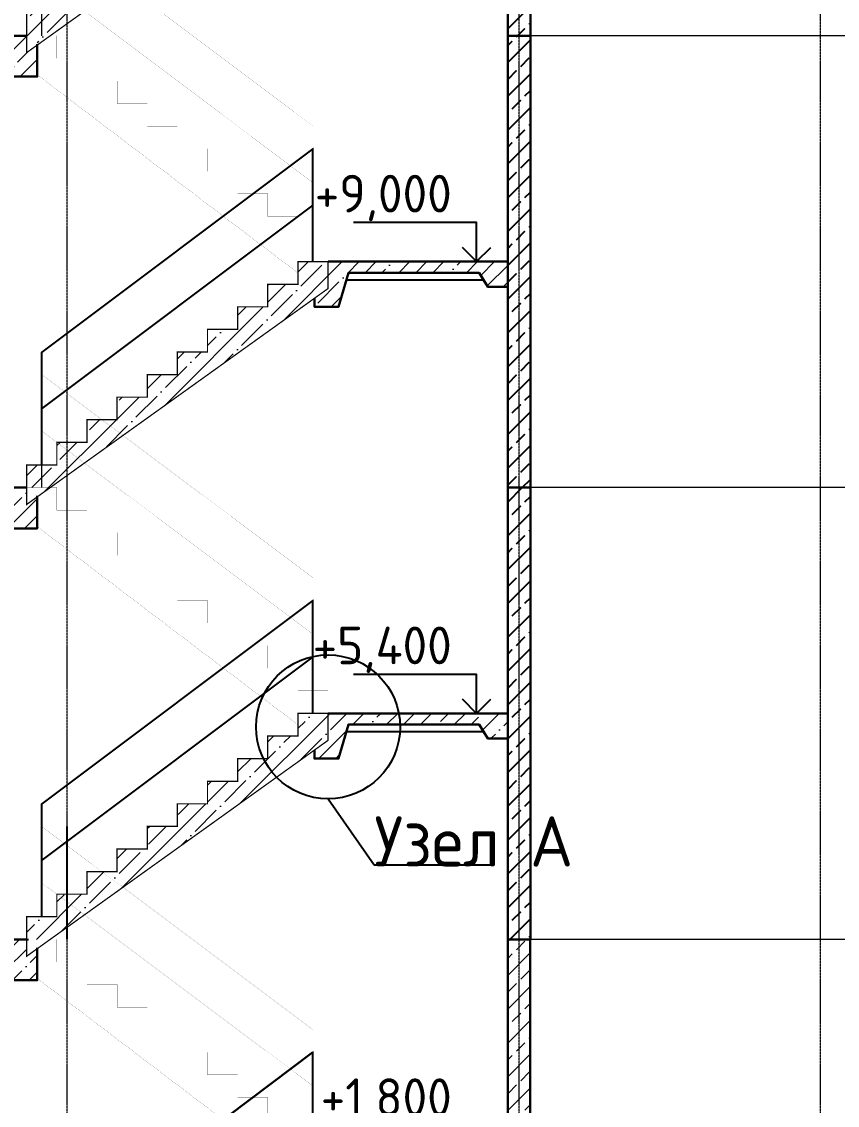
# Model space of a CAD drawing. Header units: millimetres. Extents: x -10163 to 1081624, y -5450 to 230390.
# Drawn here: x 369492 to 375988, y 58468 to 67102 of the extents above; entities that cross this region are included whole.
import ezdxf

# ---------------------------------------------------------------- set-up
doc = ezdxf.new("R2010")
doc.units = ezdxf.units.MM
doc.linetypes.add('Штрих-пунктир', pattern=[24, 20, -1.5, 1, -1.5])
doc.layers.add('0.09', color=40, linetype='Continuous', lineweight=9)
doc.layers.add('0.3', color=40, linetype='Continuous', lineweight=30)
doc.layers.add('0л_штриховка', color=7, linetype='Continuous', lineweight=9, transparency=0.2)
for name, color, linetype in [('Выноски', 130, 'Continuous'), ('Лестница', 7, 'Continuous'), ('Оси 2', 253, 'Continuous'), ('Перекрытия', 100, 'Continuous'), ('ПРОЁМЫ', 134, 'Continuous'), ('Стены1', 120, 'Continuous')]:
    doc.layers.add(name, color=color, linetype=linetype)
doc.styles.add('ГОСТ', font='GOST Common.ttf', dxfattribs={"height": 400})

# ---------------------------------------------------------------- blocks, each defined once
blk = doc.blocks.new('типовой')
h = blk.add_hatch()
h.set_pattern_fill('ANSI33', color=256, scale=30)
h.paths.add_polyline_path([(377484.6, 63633.1), (377304.6, 63633.1), (377304.6, 60033.1), (377484.6, 60033.1)])
h = blk.add_hatch()
h.set_pattern_fill('ANSI33', color=256, scale=30)
h.paths.add_polyline_path([(377484.6, 63633.1), (377304.6, 63633.1), (377304.6, 60033.1), (377484.6, 60033.1)])
h = blk.add_hatch()
h.set_pattern_fill('ANSI33', color=256, scale=30)
h.paths.add_polyline_path([(377484.6, 63633.1), (377304.6, 63633.1), (377304.6, 60033.1), (377484.6, 60033.1)])
h = blk.add_hatch()
h.set_pattern_fill('ANSI33', color=256, scale=30)
h.paths.add_polyline_path([(377484.6, 63633.1), (377304.6, 63633.1), (377304.6, 60033.1), (377484.6, 60033.1)])
h = blk.add_hatch()
h.set_pattern_fill('ANSI33', color=256, scale=30)
h.paths.add_polyline_path([(377484.6, 63633.1), (377304.6, 63633.1), (377304.6, 60033.1), (377484.6, 60033.1)])
h = blk.add_hatch()
h.set_pattern_fill('ANSI33', color=256, scale=30)
h.paths.add_polyline_path([(377484.6, 63633.1), (377304.6, 63633.1), (377304.6, 60033.1), (377484.6, 60033.1)])
at = {"lineweight": 9}
h = blk.add_hatch(dxfattribs=at)
h.set_pattern_fill('ANSI35', color=256, scale=30)
h.paths.add_polyline_path([(375873.5, 61618.9), (375873.5, 61833.1), (375633.5, 61833.1), (375633.5, 61653.1), (375393.5, 61653.1), (375393.5, 61473.1), (375153.5, 61473.1), (375153.5, 61293.1), (374913.5, 61293.1), (374913.5, 61113.1), (374673.5, 61113.1), (374673.5, 60933.1), (374433.5, 60933.1), (374433.5, 60753.1), (374193.5, 60753.1), (374193.5, 60573.1), (373953.5, 60573.1), (373953.5, 60393.1), (373713.5, 60393.1), (373713.5, 60213.1), (373473.5, 60213.1), (373473.5, 60033.1), (373557.2, 60033.1), (373557.2, 59958.8)])
h.paths.add_polyline_path([(377304.6, 61833.1), (375873.5, 61833.1), (375873.5, 61618.9), (375765.1, 61541.2), (375765.1, 61474.1), (375957.5, 61474.1), (376036.7, 61744.9), (377076.5, 61744.9), (377146.1, 61633.1), (377304.6, 61633.1)])
h.paths.add_polyline_path([(373473.5, 60033.1), (372083.5, 60033.1), (372083.5, 59833.1), (372153.1, 59833.1), (372222.6, 59944.9), (373262.4, 59944.9), (373331.9, 59707.3), (373557.2, 59707.3), (373557.2, 59958.8), (373473.5, 59898.8)])
h = blk.add_hatch(dxfattribs=at)
h.set_pattern_fill('ANSI35', color=256, scale=30)
h.paths.add_polyline_path([(375873.5, 61618.9), (375873.5, 61833.1), (375633.5, 61833.1), (375633.5, 61653.1), (375393.5, 61653.1), (375393.5, 61473.1), (375153.5, 61473.1), (375153.5, 61293.1), (374913.5, 61293.1), (374913.5, 61113.1), (374673.5, 61113.1), (374673.5, 60933.1), (374433.5, 60933.1), (374433.5, 60753.1), (374193.5, 60753.1), (374193.5, 60573.1), (373953.5, 60573.1), (373953.5, 60393.1), (373713.5, 60393.1), (373713.5, 60213.1), (373473.5, 60213.1), (373473.5, 60033.1), (373557.2, 60033.1), (373557.2, 59958.8)])
h.paths.add_polyline_path([(377304.6, 61833.1), (375873.5, 61833.1), (375873.5, 61618.9), (375765.1, 61541.2), (375765.1, 61474.1), (375957.5, 61474.1), (376036.7, 61744.9), (377076.5, 61744.9), (377146.1, 61633.1), (377304.6, 61633.1)])
h.paths.add_polyline_path([(373473.5, 60033.1), (372083.5, 60033.1), (372083.5, 59833.1), (372153.1, 59833.1), (372222.6, 59944.9), (373262.4, 59944.9), (373331.9, 59707.3), (373557.2, 59707.3), (373557.2, 59958.8), (373473.5, 59898.8)])
h = blk.add_hatch(dxfattribs=at)
h.set_pattern_fill('ANSI35', color=256, scale=30)
h.paths.add_polyline_path([(375873.5, 61618.9), (375873.5, 61833.1), (375633.5, 61833.1), (375633.5, 61653.1), (375393.5, 61653.1), (375393.5, 61473.1), (375153.5, 61473.1), (375153.5, 61293.1), (374913.5, 61293.1), (374913.5, 61113.1), (374673.5, 61113.1), (374673.5, 60933.1), (374433.5, 60933.1), (374433.5, 60753.1), (374193.5, 60753.1), (374193.5, 60573.1), (373953.5, 60573.1), (373953.5, 60393.1), (373713.5, 60393.1), (373713.5, 60213.1), (373473.5, 60213.1), (373473.5, 60033.1), (373557.2, 60033.1), (373557.2, 59958.8)])
h.paths.add_polyline_path([(377304.6, 61833.1), (375873.5, 61833.1), (375873.5, 61618.9), (375765.1, 61541.2), (375765.1, 61474.1), (375957.5, 61474.1), (376036.7, 61744.9), (377076.5, 61744.9), (377146.1, 61633.1), (377304.6, 61633.1)])
h.paths.add_polyline_path([(373473.5, 60033.1), (372083.5, 60033.1), (372083.5, 59833.1), (372153.1, 59833.1), (372222.6, 59944.9), (373262.4, 59944.9), (373331.9, 59707.3), (373557.2, 59707.3), (373557.2, 59958.8), (373473.5, 59898.8)])
h = blk.add_hatch(dxfattribs=at)
h.set_pattern_fill('ANSI35', color=256, scale=30)
h.paths.add_polyline_path([(375873.5, 61618.9), (375873.5, 61833.1), (375633.5, 61833.1), (375633.5, 61653.1), (375393.5, 61653.1), (375393.5, 61473.1), (375153.5, 61473.1), (375153.5, 61293.1), (374913.5, 61293.1), (374913.5, 61113.1), (374673.5, 61113.1), (374673.5, 60933.1), (374433.5, 60933.1), (374433.5, 60753.1), (374193.5, 60753.1), (374193.5, 60573.1), (373953.5, 60573.1), (373953.5, 60393.1), (373713.5, 60393.1), (373713.5, 60213.1), (373473.5, 60213.1), (373473.5, 60033.1), (373557.2, 60033.1), (373557.2, 59958.8)])
h.paths.add_polyline_path([(377304.6, 61833.1), (375873.5, 61833.1), (375873.5, 61618.9), (375765.1, 61541.2), (375765.1, 61474.1), (375957.5, 61474.1), (376036.7, 61744.9), (377076.5, 61744.9), (377146.1, 61633.1), (377304.6, 61633.1)])
h.paths.add_polyline_path([(373473.5, 60033.1), (372083.5, 60033.1), (372083.5, 59833.1), (372153.1, 59833.1), (372222.6, 59944.9), (373262.4, 59944.9), (373331.9, 59707.3), (373557.2, 59707.3), (373557.2, 59958.8), (373473.5, 59898.8)])
h = blk.add_hatch(dxfattribs=at)
h.set_pattern_fill('ANSI35', color=256, scale=30)
h.paths.add_polyline_path([(375873.5, 61618.9), (375873.5, 61833.1), (375633.5, 61833.1), (375633.5, 61653.1), (375393.5, 61653.1), (375393.5, 61473.1), (375153.5, 61473.1), (375153.5, 61293.1), (374913.5, 61293.1), (374913.5, 61113.1), (374673.5, 61113.1), (374673.5, 60933.1), (374433.5, 60933.1), (374433.5, 60753.1), (374193.5, 60753.1), (374193.5, 60573.1), (373953.5, 60573.1), (373953.5, 60393.1), (373713.5, 60393.1), (373713.5, 60213.1), (373473.5, 60213.1), (373473.5, 60033.1), (373557.2, 60033.1), (373557.2, 59958.8)])
h.paths.add_polyline_path([(377304.6, 61833.1), (375873.5, 61833.1), (375873.5, 61618.9), (375765.1, 61541.2), (375765.1, 61474.1), (375957.5, 61474.1), (376036.7, 61744.9), (377076.5, 61744.9), (377146.1, 61633.1), (377304.6, 61633.1)])
h.paths.add_polyline_path([(373473.5, 60033.1), (372083.5, 60033.1), (372083.5, 59833.1), (372153.1, 59833.1), (372222.6, 59944.9), (373262.4, 59944.9), (373331.9, 59707.3), (373557.2, 59707.3), (373557.2, 59958.8), (373473.5, 59898.8)])
h = blk.add_hatch(dxfattribs=at)
h.set_pattern_fill('ANSI35', color=256, scale=30)
h.paths.add_polyline_path([(375873.5, 61618.9), (375873.5, 61833.1), (375633.5, 61833.1), (375633.5, 61653.1), (375393.5, 61653.1), (375393.5, 61473.1), (375153.5, 61473.1), (375153.5, 61293.1), (374913.5, 61293.1), (374913.5, 61113.1), (374673.5, 61113.1), (374673.5, 60933.1), (374433.5, 60933.1), (374433.5, 60753.1), (374193.5, 60753.1), (374193.5, 60573.1), (373953.5, 60573.1), (373953.5, 60393.1), (373713.5, 60393.1), (373713.5, 60213.1), (373473.5, 60213.1), (373473.5, 60033.1), (373557.2, 60033.1), (373557.2, 59958.8)])
h.paths.add_polyline_path([(377304.6, 61833.1), (375873.5, 61833.1), (375873.5, 61618.9), (375765.1, 61541.2), (375765.1, 61474.1), (375957.5, 61474.1), (376036.7, 61744.9), (377076.5, 61744.9), (377146.1, 61633.1), (377304.6, 61633.1)])
h.paths.add_polyline_path([(373473.5, 60033.1), (372083.5, 60033.1), (372083.5, 59833.1), (372153.1, 59833.1), (372222.6, 59944.9), (373262.4, 59944.9), (373331.9, 59707.3), (373557.2, 59707.3), (373557.2, 59958.8), (373473.5, 59898.8)])
at = {"layer": '0л_штриховка', "lineweight": 9}
h = blk.add_hatch(dxfattribs=at)
h.set_pattern_fill('ANSI33', color=256, scale=30)
h.paths.add_polyline_path([(377484.6, 63633.1), (377304.6, 63633.1), (377304.6, 60033.1), (377484.6, 60033.1)])
h = blk.add_hatch(dxfattribs=at)
h.set_pattern_fill('ANSI33', color=256, scale=30)
h.paths.add_polyline_path([(377484.6, 63633.1), (377304.6, 63633.1), (377304.6, 60033.1), (377484.6, 60033.1)])
h = blk.add_hatch(dxfattribs=at)
h.set_pattern_fill('ANSI33', color=256, scale=30)
h.paths.add_polyline_path([(377484.6, 63633.1), (377304.6, 63633.1), (377304.6, 60033.1), (377484.6, 60033.1)])
h = blk.add_hatch(dxfattribs=at)
h.set_pattern_fill('ANSI35', color=256, scale=30)
h.paths.add_polyline_path([(375873.5, 61618.9), (375873.5, 61833.1), (375633.5, 61833.1), (375633.5, 61653.1), (375393.5, 61653.1), (375393.5, 61473.1), (375153.5, 61473.1), (375153.5, 61293.1), (374913.5, 61293.1), (374913.5, 61113.1), (374673.5, 61113.1), (374673.5, 60933.1), (374433.5, 60933.1), (374433.5, 60753.1), (374193.5, 60753.1), (374193.5, 60573.1), (373953.5, 60573.1), (373953.5, 60393.1), (373713.5, 60393.1), (373713.5, 60213.1), (373473.5, 60213.1), (373473.5, 60033.1), (373557.2, 60033.1), (373557.2, 59958.8)])
h.paths.add_polyline_path([(377304.6, 61833.1), (375873.5, 61833.1), (375873.5, 61618.9), (375765.1, 61541.2), (375765.1, 61474.1), (375957.5, 61474.1), (376036.7, 61744.9), (377076.5, 61744.9), (377146.1, 61633.1), (377304.6, 61633.1)])
h.paths.add_polyline_path([(373473.5, 60033.1), (372083.5, 60033.1), (372083.5, 59833.1), (372153.1, 59833.1), (372222.6, 59944.9), (373262.4, 59944.9), (373331.9, 59707.3), (373557.2, 59707.3), (373557.2, 59958.8), (373473.5, 59898.8)])
h = blk.add_hatch(dxfattribs=at)
h.set_pattern_fill('ANSI35', color=256, scale=30)
h.paths.add_polyline_path([(375873.5, 61618.9), (375873.5, 61833.1), (375633.5, 61833.1), (375633.5, 61653.1), (375393.5, 61653.1), (375393.5, 61473.1), (375153.5, 61473.1), (375153.5, 61293.1), (374913.5, 61293.1), (374913.5, 61113.1), (374673.5, 61113.1), (374673.5, 60933.1), (374433.5, 60933.1), (374433.5, 60753.1), (374193.5, 60753.1), (374193.5, 60573.1), (373953.5, 60573.1), (373953.5, 60393.1), (373713.5, 60393.1), (373713.5, 60213.1), (373473.5, 60213.1), (373473.5, 60033.1), (373557.2, 60033.1), (373557.2, 59958.8)])
h.paths.add_polyline_path([(377304.6, 61833.1), (375873.5, 61833.1), (375873.5, 61618.9), (375765.1, 61541.2), (375765.1, 61474.1), (375957.5, 61474.1), (376036.7, 61744.9), (377076.5, 61744.9), (377146.1, 61633.1), (377304.6, 61633.1)])
h.paths.add_polyline_path([(373473.5, 60033.1), (372083.5, 60033.1), (372083.5, 59833.1), (372153.1, 59833.1), (372222.6, 59944.9), (373262.4, 59944.9), (373331.9, 59707.3), (373557.2, 59707.3), (373557.2, 59958.8), (373473.5, 59898.8)])
h = blk.add_hatch(dxfattribs=at)
h.set_pattern_fill('ANSI35', color=256, scale=30)
h.paths.add_polyline_path([(375873.5, 61618.9), (375873.5, 61833.1), (375633.5, 61833.1), (375633.5, 61653.1), (375393.5, 61653.1), (375393.5, 61473.1), (375153.5, 61473.1), (375153.5, 61293.1), (374913.5, 61293.1), (374913.5, 61113.1), (374673.5, 61113.1), (374673.5, 60933.1), (374433.5, 60933.1), (374433.5, 60753.1), (374193.5, 60753.1), (374193.5, 60573.1), (373953.5, 60573.1), (373953.5, 60393.1), (373713.5, 60393.1), (373713.5, 60213.1), (373473.5, 60213.1), (373473.5, 60033.1), (373557.2, 60033.1), (373557.2, 59958.8)])
h.paths.add_polyline_path([(377304.6, 61833.1), (375873.5, 61833.1), (375873.5, 61618.9), (375765.1, 61541.2), (375765.1, 61474.1), (375957.5, 61474.1), (376036.7, 61744.9), (377076.5, 61744.9), (377146.1, 61633.1), (377304.6, 61633.1)])
h.paths.add_polyline_path([(373473.5, 60033.1), (372083.5, 60033.1), (372083.5, 59833.1), (372153.1, 59833.1), (372222.6, 59944.9), (373262.4, 59944.9), (373331.9, 59707.3), (373557.2, 59707.3), (373557.2, 59958.8), (373473.5, 59898.8)])
at = {"lineweight": 9, "ltscale": 10}
blk.add_line((373593.5, 63633.1), (373593.5, 64533.1), dxfattribs=at)
blk.add_line((373593.5, 63633.1), (373593.5, 64533.1), dxfattribs=at)
blk.add_line((373593.5, 63633.1), (373593.5, 64533.1), dxfattribs=at)
blk.add_line((373593.5, 63633.1), (373593.5, 64533.1), dxfattribs=at)
blk.add_line((373593.5, 63633.1), (373593.5, 64533.1), dxfattribs=at)
blk.add_line((373593.5, 63633.1), (373593.5, 64533.1), dxfattribs=at)
at = {"ltscale": 10}
for p, q in [((377304.6, 63633.1), (377304.6, 60033.1)), ((377304.6, 63633.1), (377304.6, 60033.1)), ((377304.6, 63633.1), (377304.6, 60033.1)), ((377304.6, 63633.1), (377304.6, 60033.1)), ((377304.6, 63633.1), (377304.6, 60033.1)), ((377304.6, 63633.1), (377304.6, 60033.1)), ((375753.5, 62733.1), (373593.5, 61113.1)), ((375753.5, 62733.1), (373593.5, 61113.1)), ((375753.5, 62733.1), (373593.5, 61113.1)), ((375753.5, 62733.1), (373593.5, 61113.1)), ((375753.5, 62733.1), (373593.5, 61113.1)), ((375753.5, 62733.1), (373593.5, 61113.1)), ((375753.5, 62733.1), (373593.5, 61113.1)), ((375753.5, 62733.1), (373593.5, 61113.1)), ((375753.5, 62733.1), (373593.5, 61113.1)), ((375753.5, 61833.1), (375753.5, 62733.1)), ((375753.5, 61833.1), (375753.5, 62733.1)), ((375753.5, 61833.1), (375753.5, 62733.1)), ((375753.5, 61833.1), (375753.5, 62733.1)), ((375753.5, 61833.1), (375753.5, 62733.1)), ((375753.5, 61833.1), (375753.5, 62733.1)), ((375753.5, 61833.1), (375753.5, 62733.1)), ((375753.5, 61833.1), (375753.5, 62733.1)), ((375753.5, 61833.1), (375753.5, 62733.1)), ((375753.5, 62283.1), (373593.5, 60663.1)), ((375753.5, 62283.1), (373593.5, 60663.1)), ((375753.5, 62283.1), (373593.5, 60663.1)), ((375753.5, 62283.1), (373593.5, 60663.1)), ((375753.5, 62283.1), (373593.5, 60663.1)), ((375753.5, 62283.1), (373593.5, 60663.1)), ((375753.5, 62283.1), (373593.5, 60663.1)), ((375753.5, 62283.1), (373593.5, 60663.1)), ((375753.5, 62283.1), (373593.5, 60663.1)), ((375753.5, 61833.1), (375753.5, 62283.1)), ((375753.5, 61833.1), (375753.5, 62283.1)), ((375753.5, 61833.1), (375753.5, 62283.1)), ((375753.5, 61833.1), (375753.5, 62283.1)), ((375753.5, 61833.1), (375753.5, 62283.1)), ((375753.5, 61833.1), (375753.5, 62283.1)), ((375753.5, 61833.1), (375753.5, 62283.1)), ((375753.5, 61833.1), (375753.5, 62283.1)), ((375753.5, 61833.1), (375753.5, 62283.1)), ((376020.4, 61689), (377111.3, 61689)), ((376020.4, 61689), (377111.3, 61689)), ((376020.4, 61689), (377111.3, 61689)), ((376020.4, 61689), (377111.3, 61689)), ((376020.4, 61689), (377111.3, 61689)), ((376020.4, 61689), (377111.3, 61689)), ((376020.4, 61689), (377111.3, 61689)), ((376020.4, 61689), (377111.3, 61689)), ((376020.4, 61689), (377111.3, 61689)), ((373593.5, 60213.1), (373593.5, 61113.1)), ((373593.5, 60213.1), (373593.5, 61113.1)), ((373593.5, 60213.1), (373593.5, 61113.1)), ((373593.5, 60213.1), (373593.5, 61113.1)), ((373593.5, 60213.1), (373593.5, 61113.1)), ((373593.5, 60213.1), (373593.5, 61113.1)), ((373593.5, 60213.1), (373593.5, 61113.1)), ((373593.5, 60213.1), (373593.5, 61113.1)), ((373593.5, 60213.1), (373593.5, 61113.1)), ((373593.5, 60213.1), (373593.5, 60663.1)), ((373593.5, 60213.1), (373593.5, 60663.1)), ((373593.5, 60213.1), (373593.5, 60663.1)), ((373593.5, 60213.1), (373593.5, 60663.1)), ((373593.5, 60213.1), (373593.5, 60663.1)), ((373593.5, 60213.1), (373593.5, 60663.1)), ((373593.5, 60213.1), (373593.5, 60663.1)), ((373593.5, 60213.1), (373593.5, 60663.1)), ((373593.5, 60213.1), (373593.5, 60663.1))]:
    blk.add_line(p, q, dxfattribs=at)
at = {"lineweight": 9}
blk.add_line((380064.6, 60033.1), (377484.6, 60033.1), dxfattribs=at)
blk.add_line((380064.6, 60033.1), (377484.6, 60033.1), dxfattribs=at)
blk.add_line((380064.6, 60033.1), (377484.6, 60033.1), dxfattribs=at)
at = {"lineweight": 9, "ltscale": 10, "const_width": 1}
for points in [[(375753.5, 62013.1), (375753.5, 62913.1), (373593.5, 64533.1), (373593.5, 63633.1)], [(375753.5, 62013.1), (375753.5, 62913.1), (373593.5, 64533.1), (373593.5, 63633.1)], [(375753.5, 62013.1), (375753.5, 62913.1), (373593.5, 64533.1), (373593.5, 63633.1)], [(375753.5, 62013.1), (375753.5, 62913.1), (373593.5, 64533.1), (373593.5, 63633.1)], [(375753.5, 62013.1), (375753.5, 62913.1), (373593.5, 64533.1), (373593.5, 63633.1)], [(375753.5, 62013.1), (375753.5, 62913.1), (373593.5, 64533.1), (373593.5, 63633.1)], [(375753.5, 62463.1), (373593.5, 64083.1)], [(375753.5, 62463.1), (373593.5, 64083.1)], [(375753.5, 62463.1), (373593.5, 64083.1)], [(375753.5, 62463.1), (373593.5, 64083.1)], [(375753.5, 62463.1), (373593.5, 64083.1)], [(375753.5, 62463.1), (373593.5, 64083.1)], [(375873.5, 61833.1), (375873.5, 62013.1), (375633.5, 62013.1), (375633.5, 62193.1), (375393.5, 62193.1), (375393.5, 62373.1), (375153.5, 62373.1), (375153.5, 62553.1), (374913.5, 62553.1), (374913.5, 62733.1), (374673.5, 62733.1), (374673.5, 62913.1), (374433.5, 62913.1), (374433.5, 63093.1), (374193.5, 63093.1), (374193.5, 63273.1), (373953.5, 63273.1), (373953.5, 63453.1), (373713.5, 63453.1), (373713.5, 63633.1), (373473.5, 63633.1)], [(375873.5, 61833.1), (375873.5, 62013.1), (375633.5, 62013.1), (375633.5, 62193.1), (375393.5, 62193.1), (375393.5, 62373.1), (375153.5, 62373.1), (375153.5, 62553.1), (374913.5, 62553.1), (374913.5, 62733.1), (374673.5, 62733.1), (374673.5, 62913.1), (374433.5, 62913.1), (374433.5, 63093.1), (374193.5, 63093.1), (374193.5, 63273.1), (373953.5, 63273.1), (373953.5, 63453.1), (373713.5, 63453.1), (373713.5, 63633.1), (373473.5, 63633.1)], [(375873.5, 61833.1), (375873.5, 62013.1), (375633.5, 62013.1), (375633.5, 62193.1), (375393.5, 62193.1), (375393.5, 62373.1), (375153.5, 62373.1), (375153.5, 62553.1), (374913.5, 62553.1), (374913.5, 62733.1), (374673.5, 62733.1), (374673.5, 62913.1), (374433.5, 62913.1), (374433.5, 63093.1), (374193.5, 63093.1), (374193.5, 63273.1), (373953.5, 63273.1), (373953.5, 63453.1), (373713.5, 63453.1), (373713.5, 63633.1), (373473.5, 63633.1)], [(375873.5, 61833.1), (375873.5, 62013.1), (375633.5, 62013.1), (375633.5, 62193.1), (375393.5, 62193.1), (375393.5, 62373.1), (375153.5, 62373.1), (375153.5, 62553.1), (374913.5, 62553.1), (374913.5, 62733.1), (374673.5, 62733.1), (374673.5, 62913.1), (374433.5, 62913.1), (374433.5, 63093.1), (374193.5, 63093.1), (374193.5, 63273.1), (373953.5, 63273.1), (373953.5, 63453.1), (373713.5, 63453.1), (373713.5, 63633.1), (373473.5, 63633.1)], [(375873.5, 61833.1), (375873.5, 62013.1), (375633.5, 62013.1), (375633.5, 62193.1), (375393.5, 62193.1), (375393.5, 62373.1), (375153.5, 62373.1), (375153.5, 62553.1), (374913.5, 62553.1), (374913.5, 62733.1), (374673.5, 62733.1), (374673.5, 62913.1), (374433.5, 62913.1), (374433.5, 63093.1), (374193.5, 63093.1), (374193.5, 63273.1), (373953.5, 63273.1), (373953.5, 63453.1), (373713.5, 63453.1), (373713.5, 63633.1), (373473.5, 63633.1)], [(375873.5, 61833.1), (375873.5, 62013.1), (375633.5, 62013.1), (375633.5, 62193.1), (375393.5, 62193.1), (375393.5, 62373.1), (375153.5, 62373.1), (375153.5, 62553.1), (374913.5, 62553.1), (374913.5, 62733.1), (374673.5, 62733.1), (374673.5, 62913.1), (374433.5, 62913.1), (374433.5, 63093.1), (374193.5, 63093.1), (374193.5, 63273.1), (373953.5, 63273.1), (373953.5, 63453.1), (373713.5, 63453.1), (373713.5, 63633.1), (373473.5, 63633.1)], [(373557.2, 63322), (375633.5, 61743.1)], [(373557.2, 63322), (375633.5, 61743.1)], [(373557.2, 63322), (375633.5, 61743.1)], [(373557.2, 63322), (375633.5, 61743.1)], [(373557.2, 63322), (375633.5, 61743.1)], [(373557.2, 63322), (375633.5, 61743.1)]]:
    blk.add_lwpolyline(points, dxfattribs=at)
at = {"ltscale": 10}
for points, const_width in [([(373593.5, 60213.1), (373593.5, 61113.1), (375753.5, 62733.1), (375753.5, 61833.1)], 10), ([(373593.5, 60213.1), (373593.5, 61113.1), (375753.5, 62733.1), (375753.5, 61833.1)], 10), ([(373593.5, 60213.1), (373593.5, 61113.1), (375753.5, 62733.1), (375753.5, 61833.1)], 10), ([(373593.5, 60213.1), (373593.5, 61113.1), (375753.5, 62733.1), (375753.5, 61833.1)], 10), ([(373593.5, 60213.1), (373593.5, 61113.1), (375753.5, 62733.1), (375753.5, 61833.1)], 10), ([(373593.5, 60213.1), (373593.5, 61113.1), (375753.5, 62733.1), (375753.5, 61833.1)], 10), ([(373593.5, 60213.1), (373593.5, 61113.1), (375753.5, 62733.1), (375753.5, 61833.1)], 10), ([(373593.5, 60213.1), (373593.5, 61113.1), (375753.5, 62733.1), (375753.5, 61833.1)], 10), ([(373593.5, 60213.1), (373593.5, 61113.1), (375753.5, 62733.1), (375753.5, 61833.1)], 10), ([(373593.5, 60663.1), (375753.5, 62283.1)], 10), ([(373593.5, 60663.1), (375753.5, 62283.1)], 10), ([(373593.5, 60663.1), (375753.5, 62283.1)], 10), ([(373593.5, 60663.1), (375753.5, 62283.1)], 10), ([(373593.5, 60663.1), (375753.5, 62283.1)], 10), ([(373593.5, 60663.1), (375753.5, 62283.1)], 10), ([(373593.5, 60663.1), (375753.5, 62283.1)], 10), ([(373593.5, 60663.1), (375753.5, 62283.1)], 10), ([(373593.5, 60663.1), (375753.5, 62283.1)], 10), ([(373473.5, 60033.1), (373473.5, 59898.8), (375873.5, 61618.9), (375873.5, 61833.1)], 10), ([(373473.5, 60033.1), (373473.5, 59898.8), (375873.5, 61618.9), (375873.5, 61833.1)], 10), ([(373473.5, 60033.1), (373473.5, 59898.8), (375873.5, 61618.9), (375873.5, 61833.1)], 10), ([(375765.1, 61541.2), (375765.1, 61474.1), (375957.5, 61474.1), (376020.4, 61689)], 1), ([(375765.1, 61541.2), (375765.1, 61474.1), (375957.5, 61474.1), (376020.4, 61689)], 1), ([(375765.1, 61541.2), (375765.1, 61474.1), (375957.5, 61474.1), (376020.4, 61689)], 1), ([(375765.1, 61541.2), (375765.1, 61474.1), (375957.5, 61474.1), (376020.4, 61689)], 1), ([(375765.1, 61541.2), (375765.1, 61474.1), (375957.5, 61474.1), (376020.4, 61689)], 1), ([(375765.1, 61541.2), (375765.1, 61474.1), (375957.5, 61474.1), (376020.4, 61689)], 1), ([(375765.1, 61541.2), (375765.1, 61474.1), (375957.5, 61474.1), (376020.4, 61689)], 1), ([(375765.1, 61541.2), (375765.1, 61474.1), (375957.5, 61474.1), (376020.4, 61689)], 1), ([(375765.1, 61541.2), (375765.1, 61474.1), (375957.5, 61474.1), (376020.4, 61689)], 1)]:
    blk.add_lwpolyline(points, dxfattribs=dict(at, const_width=const_width))
blk.add_lwpolyline([(373473.5, 60033.1, 10, 10, 0), (373473.5, 60213.1, 10, 10, 0), (373713.5, 60213.1, 10, 10, 0), (373713.5, 60393.1, 10, 10, 0), (373953.5, 60393.1, 10, 10, 0), (373953.5, 60573.1, 10, 10, 0), (374193.5, 60573.1, 10, 10, 0), (374193.5, 60753.1, 10, 10, 0), (374433.5, 60753.1, 10, 10, 0), (374433.5, 60933.1, 10, 10, 0), (374673.5, 60933.1, 10, 10, 0), (374673.5, 61113.1, 10, 10, 0), (374913.5, 61113.1, 10, 10, 0), (374913.5, 61293.1, 10, 10, 0), (375153.5, 61293.1, 10, 10, 0), (375153.5, 61473.1, 10, 10, 0), (375393.5, 61473.1, 10, 10, 0), (375393.5, 61653.1, 10, 10, 0), (375633.5, 61653.1, 10, 10, 0), (375633.5, 61833.1, 10, 10, 0), (375873.5, 61833.1, 0, 0, 0)], format="xyseb", dxfattribs=at)
blk.add_lwpolyline([(373473.5, 60033.1, 10, 10, 0), (373473.5, 60213.1, 10, 10, 0), (373713.5, 60213.1, 10, 10, 0), (373713.5, 60393.1, 10, 10, 0), (373953.5, 60393.1, 10, 10, 0), (373953.5, 60573.1, 10, 10, 0), (374193.5, 60573.1, 10, 10, 0), (374193.5, 60753.1, 10, 10, 0), (374433.5, 60753.1, 10, 10, 0), (374433.5, 60933.1, 10, 10, 0), (374673.5, 60933.1, 10, 10, 0), (374673.5, 61113.1, 10, 10, 0), (374913.5, 61113.1, 10, 10, 0), (374913.5, 61293.1, 10, 10, 0), (375153.5, 61293.1, 10, 10, 0), (375153.5, 61473.1, 10, 10, 0), (375393.5, 61473.1, 10, 10, 0), (375393.5, 61653.1, 10, 10, 0), (375633.5, 61653.1, 10, 10, 0), (375633.5, 61833.1, 10, 10, 0), (375873.5, 61833.1, 0, 0, 0)], format="xyseb", dxfattribs=at)
blk.add_lwpolyline([(373473.5, 60033.1, 10, 10, 0), (373473.5, 60213.1, 10, 10, 0), (373713.5, 60213.1, 10, 10, 0), (373713.5, 60393.1, 10, 10, 0), (373953.5, 60393.1, 10, 10, 0), (373953.5, 60573.1, 10, 10, 0), (374193.5, 60573.1, 10, 10, 0), (374193.5, 60753.1, 10, 10, 0), (374433.5, 60753.1, 10, 10, 0), (374433.5, 60933.1, 10, 10, 0), (374673.5, 60933.1, 10, 10, 0), (374673.5, 61113.1, 10, 10, 0), (374913.5, 61113.1, 10, 10, 0), (374913.5, 61293.1, 10, 10, 0), (375153.5, 61293.1, 10, 10, 0), (375153.5, 61473.1, 10, 10, 0), (375393.5, 61473.1, 10, 10, 0), (375393.5, 61653.1, 10, 10, 0), (375633.5, 61653.1, 10, 10, 0), (375633.5, 61833.1, 10, 10, 0), (375873.5, 61833.1, 0, 0, 0)], format="xyseb", dxfattribs=at)
blk.add_lwpolyline([(373473.5, 60033.1, 10, 10, 0), (373473.5, 60213.1, 10, 10, 0), (373713.5, 60213.1, 10, 10, 0), (373713.5, 60393.1, 10, 10, 0), (373953.5, 60393.1, 10, 10, 0), (373953.5, 60573.1, 10, 10, 0), (374193.5, 60573.1, 10, 10, 0), (374193.5, 60753.1, 10, 10, 0), (374433.5, 60753.1, 10, 10, 0), (374433.5, 60933.1, 10, 10, 0), (374673.5, 60933.1, 10, 10, 0), (374673.5, 61113.1, 10, 10, 0), (374913.5, 61113.1, 10, 10, 0), (374913.5, 61293.1, 10, 10, 0), (375153.5, 61293.1, 10, 10, 0), (375153.5, 61473.1, 10, 10, 0), (375393.5, 61473.1, 10, 10, 0), (375393.5, 61653.1, 10, 10, 0), (375633.5, 61653.1, 10, 10, 0), (375633.5, 61833.1, 10, 10, 0), (375873.5, 61833.1, 0, 0, 0)], format="xyseb", dxfattribs=at)
blk.add_lwpolyline([(373473.5, 60033.1, 10, 10, 0), (373473.5, 60213.1, 10, 10, 0), (373713.5, 60213.1, 10, 10, 0), (373713.5, 60393.1, 10, 10, 0), (373953.5, 60393.1, 10, 10, 0), (373953.5, 60573.1, 10, 10, 0), (374193.5, 60573.1, 10, 10, 0), (374193.5, 60753.1, 10, 10, 0), (374433.5, 60753.1, 10, 10, 0), (374433.5, 60933.1, 10, 10, 0), (374673.5, 60933.1, 10, 10, 0), (374673.5, 61113.1, 10, 10, 0), (374913.5, 61113.1, 10, 10, 0), (374913.5, 61293.1, 10, 10, 0), (375153.5, 61293.1, 10, 10, 0), (375153.5, 61473.1, 10, 10, 0), (375393.5, 61473.1, 10, 10, 0), (375393.5, 61653.1, 10, 10, 0), (375633.5, 61653.1, 10, 10, 0), (375633.5, 61833.1, 10, 10, 0), (375873.5, 61833.1, 0, 0, 0)], format="xyseb", dxfattribs=at)
blk.add_lwpolyline([(373473.5, 60033.1, 10, 10, 0), (373473.5, 60213.1, 10, 10, 0), (373713.5, 60213.1, 10, 10, 0), (373713.5, 60393.1, 10, 10, 0), (373953.5, 60393.1, 10, 10, 0), (373953.5, 60573.1, 10, 10, 0), (374193.5, 60573.1, 10, 10, 0), (374193.5, 60753.1, 10, 10, 0), (374433.5, 60753.1, 10, 10, 0), (374433.5, 60933.1, 10, 10, 0), (374673.5, 60933.1, 10, 10, 0), (374673.5, 61113.1, 10, 10, 0), (374913.5, 61113.1, 10, 10, 0), (374913.5, 61293.1, 10, 10, 0), (375153.5, 61293.1, 10, 10, 0), (375153.5, 61473.1, 10, 10, 0), (375393.5, 61473.1, 10, 10, 0), (375393.5, 61653.1, 10, 10, 0), (375633.5, 61653.1, 10, 10, 0), (375633.5, 61833.1, 10, 10, 0), (375873.5, 61833.1, 0, 0, 0)], format="xyseb", dxfattribs=at)
blk.add_lwpolyline([(373473.5, 60033.1, 10, 10, 0), (373473.5, 60213.1, 10, 10, 0), (373713.5, 60213.1, 10, 10, 0), (373713.5, 60393.1, 10, 10, 0), (373953.5, 60393.1, 10, 10, 0), (373953.5, 60573.1, 10, 10, 0), (374193.5, 60573.1, 10, 10, 0), (374193.5, 60753.1, 10, 10, 0), (374433.5, 60753.1, 10, 10, 0), (374433.5, 60933.1, 10, 10, 0), (374673.5, 60933.1, 10, 10, 0), (374673.5, 61113.1, 10, 10, 0), (374913.5, 61113.1, 10, 10, 0), (374913.5, 61293.1, 10, 10, 0), (375153.5, 61293.1, 10, 10, 0), (375153.5, 61473.1, 10, 10, 0), (375393.5, 61473.1, 10, 10, 0), (375393.5, 61653.1, 10, 10, 0), (375633.5, 61653.1, 10, 10, 0), (375633.5, 61833.1, 10, 10, 0), (375873.5, 61833.1, 0, 0, 0)], format="xyseb", dxfattribs=at)
blk.add_lwpolyline([(373473.5, 60033.1, 10, 10, 0), (373473.5, 60213.1, 10, 10, 0), (373713.5, 60213.1, 10, 10, 0), (373713.5, 60393.1, 10, 10, 0), (373953.5, 60393.1, 10, 10, 0), (373953.5, 60573.1, 10, 10, 0), (374193.5, 60573.1, 10, 10, 0), (374193.5, 60753.1, 10, 10, 0), (374433.5, 60753.1, 10, 10, 0), (374433.5, 60933.1, 10, 10, 0), (374673.5, 60933.1, 10, 10, 0), (374673.5, 61113.1, 10, 10, 0), (374913.5, 61113.1, 10, 10, 0), (374913.5, 61293.1, 10, 10, 0), (375153.5, 61293.1, 10, 10, 0), (375153.5, 61473.1, 10, 10, 0), (375393.5, 61473.1, 10, 10, 0), (375393.5, 61653.1, 10, 10, 0), (375633.5, 61653.1, 10, 10, 0), (375633.5, 61833.1, 10, 10, 0), (375873.5, 61833.1, 0, 0, 0)], format="xyseb", dxfattribs=at)
blk.add_lwpolyline([(373473.5, 60033.1, 10, 10, 0), (373473.5, 60213.1, 10, 10, 0), (373713.5, 60213.1, 10, 10, 0), (373713.5, 60393.1, 10, 10, 0), (373953.5, 60393.1, 10, 10, 0), (373953.5, 60573.1, 10, 10, 0), (374193.5, 60573.1, 10, 10, 0), (374193.5, 60753.1, 10, 10, 0), (374433.5, 60753.1, 10, 10, 0), (374433.5, 60933.1, 10, 10, 0), (374673.5, 60933.1, 10, 10, 0), (374673.5, 61113.1, 10, 10, 0), (374913.5, 61113.1, 10, 10, 0), (374913.5, 61293.1, 10, 10, 0), (375153.5, 61293.1, 10, 10, 0), (375153.5, 61473.1, 10, 10, 0), (375393.5, 61473.1, 10, 10, 0), (375393.5, 61653.1, 10, 10, 0), (375633.5, 61653.1, 10, 10, 0), (375633.5, 61833.1, 10, 10, 0), (375873.5, 61833.1, 0, 0, 0)], format="xyseb", dxfattribs=at)
at = {"layer": '0.09', "lineweight": 9, "ltscale": 10}
blk.add_line((373593.5, 63633.1), (373593.5, 64533.1), dxfattribs=at)
blk.add_line((373593.5, 63633.1), (373593.5, 64533.1), dxfattribs=at)
blk.add_line((373593.5, 63633.1), (373593.5, 64533.1), dxfattribs=at)
at = {"layer": '0.09', "lineweight": 9}
blk.add_line((380064.6, 60033.1), (377484.6, 60033.1), dxfattribs=at)
blk.add_line((380064.6, 60033.1), (377484.6, 60033.1), dxfattribs=at)
blk.add_line((380064.6, 60033.1), (377484.6, 60033.1), dxfattribs=at)
blk.add_line((380064.6, 60033.1), (377484.6, 60033.1), dxfattribs=at)
blk.add_line((380064.6, 60033.1), (377484.6, 60033.1), dxfattribs=at)
blk.add_line((380064.6, 60033.1), (377484.6, 60033.1), dxfattribs=at)
at = {"layer": '0.09', "lineweight": 9, "ltscale": 10, "const_width": 1}
for points in [[(375753.5, 62013.1), (375753.5, 62913.1), (373593.5, 64533.1), (373593.5, 63633.1)], [(375753.5, 62013.1), (375753.5, 62913.1), (373593.5, 64533.1), (373593.5, 63633.1)], [(375753.5, 62013.1), (375753.5, 62913.1), (373593.5, 64533.1), (373593.5, 63633.1)], [(375753.5, 62463.1), (373593.5, 64083.1)], [(375753.5, 62463.1), (373593.5, 64083.1)], [(375753.5, 62463.1), (373593.5, 64083.1)], [(375873.5, 61833.1), (375873.5, 62013.1), (375633.5, 62013.1), (375633.5, 62193.1), (375393.5, 62193.1), (375393.5, 62373.1), (375153.5, 62373.1), (375153.5, 62553.1), (374913.5, 62553.1), (374913.5, 62733.1), (374673.5, 62733.1), (374673.5, 62913.1), (374433.5, 62913.1), (374433.5, 63093.1), (374193.5, 63093.1), (374193.5, 63273.1), (373953.5, 63273.1), (373953.5, 63453.1), (373713.5, 63453.1), (373713.5, 63633.1), (373473.5, 63633.1)], [(375873.5, 61833.1), (375873.5, 62013.1), (375633.5, 62013.1), (375633.5, 62193.1), (375393.5, 62193.1), (375393.5, 62373.1), (375153.5, 62373.1), (375153.5, 62553.1), (374913.5, 62553.1), (374913.5, 62733.1), (374673.5, 62733.1), (374673.5, 62913.1), (374433.5, 62913.1), (374433.5, 63093.1), (374193.5, 63093.1), (374193.5, 63273.1), (373953.5, 63273.1), (373953.5, 63453.1), (373713.5, 63453.1), (373713.5, 63633.1), (373473.5, 63633.1)], [(375873.5, 61833.1), (375873.5, 62013.1), (375633.5, 62013.1), (375633.5, 62193.1), (375393.5, 62193.1), (375393.5, 62373.1), (375153.5, 62373.1), (375153.5, 62553.1), (374913.5, 62553.1), (374913.5, 62733.1), (374673.5, 62733.1), (374673.5, 62913.1), (374433.5, 62913.1), (374433.5, 63093.1), (374193.5, 63093.1), (374193.5, 63273.1), (373953.5, 63273.1), (373953.5, 63453.1), (373713.5, 63453.1), (373713.5, 63633.1), (373473.5, 63633.1)], [(373557.2, 63322), (375633.5, 61743.1)], [(373557.2, 63322), (375633.5, 61743.1)], [(373557.2, 63322), (375633.5, 61743.1)]]:
    blk.add_lwpolyline(points, dxfattribs=at)
at = {"layer": '0.3', "lineweight": 30, "ltscale": 10}
blk.add_line((377304.6, 63633.1), (377304.6, 60033.1), dxfattribs=at)
blk.add_line((377304.6, 63633.1), (377304.6, 60033.1), dxfattribs=at)
blk.add_line((377304.6, 63633.1), (377304.6, 60033.1), dxfattribs=at)
at = {"layer": '0.3', "lineweight": 30}
blk.add_lwpolyline([(377484.6, 63632.5), (377484.6, 63633.1), (377304.6, 63633.1), (377304.6, 60033.1), (377484.6, 60033.1), (377484.6, 63632.5)], dxfattribs=at)
blk.add_lwpolyline([(377484.6, 63632.5), (377484.6, 63633.1), (377304.6, 63633.1), (377304.6, 60033.1), (377484.6, 60033.1), (377484.6, 63632.5)], dxfattribs=at)
blk.add_lwpolyline([(377484.6, 63632.5), (377484.6, 63633.1), (377304.6, 63633.1), (377304.6, 60033.1), (377484.6, 60033.1), (377484.6, 63632.5)], dxfattribs=at)
at = {"layer": '0.3', "lineweight": 30, "ltscale": 10}
for points in [[(375765.1, 61541.2), (375765.1, 61474.1), (375957.5, 61474.1), (376036.7, 61744.9), (377076.5, 61744.9), (377146.1, 61633.1), (377304.6, 61633.1), (377304.6, 61833.1), (375873.5, 61833.1)], [(375765.1, 61541.2), (375765.1, 61474.1), (375957.5, 61474.1), (376036.7, 61744.9), (377076.5, 61744.9), (377146.1, 61633.1), (377304.6, 61633.1), (377304.6, 61833.1), (375873.5, 61833.1)], [(375765.1, 61541.2), (375765.1, 61474.1), (375957.5, 61474.1), (376036.7, 61744.9), (377076.5, 61744.9), (377146.1, 61633.1), (377304.6, 61633.1), (377304.6, 61833.1), (375873.5, 61833.1)], [(373557.2, 59966.7), (373557.2, 59707.3), (373331.9, 59707.3), (373262.4, 59944.9), (372222.6, 59944.9), (372153.1, 59833.1), (372083.5, 59833.1), (372083.5, 60033.1), (373473.5, 60033.1)], [(373557.2, 59966.7), (373557.2, 59707.3), (373331.9, 59707.3), (373262.4, 59944.9), (372222.6, 59944.9), (372153.1, 59833.1), (372083.5, 59833.1), (372083.5, 60033.1), (373473.5, 60033.1)], [(373557.2, 59966.7), (373557.2, 59707.3), (373331.9, 59707.3), (373262.4, 59944.9), (372222.6, 59944.9), (372153.1, 59833.1), (372083.5, 59833.1), (372083.5, 60033.1), (373473.5, 60033.1)]]:
    blk.add_lwpolyline(points, dxfattribs=at)
at = {"layer": 'Перекрытия', "ltscale": 10}
for points in [[(375765.1, 61541.2), (375765.1, 61474.1), (375957.5, 61474.1), (376036.7, 61744.9), (377076.5, 61744.9), (377146.1, 61633.1), (377304.6, 61633.1), (377304.6, 61833.1), (375873.5, 61833.1)], [(375765.1, 61541.2), (375765.1, 61474.1), (375957.5, 61474.1), (376036.7, 61744.9), (377076.5, 61744.9), (377146.1, 61633.1), (377304.6, 61633.1), (377304.6, 61833.1), (375873.5, 61833.1)], [(375765.1, 61541.2), (375765.1, 61474.1), (375957.5, 61474.1), (376036.7, 61744.9), (377076.5, 61744.9), (377146.1, 61633.1), (377304.6, 61633.1), (377304.6, 61833.1), (375873.5, 61833.1)], [(375765.1, 61541.2), (375765.1, 61474.1), (375957.5, 61474.1), (376036.7, 61744.9), (377076.5, 61744.9), (377146.1, 61633.1), (377304.6, 61633.1), (377304.6, 61833.1), (375873.5, 61833.1)], [(375765.1, 61541.2), (375765.1, 61474.1), (375957.5, 61474.1), (376036.7, 61744.9), (377076.5, 61744.9), (377146.1, 61633.1), (377304.6, 61633.1), (377304.6, 61833.1), (375873.5, 61833.1)], [(375765.1, 61541.2), (375765.1, 61474.1), (375957.5, 61474.1), (376036.7, 61744.9), (377076.5, 61744.9), (377146.1, 61633.1), (377304.6, 61633.1), (377304.6, 61833.1), (375873.5, 61833.1)], [(373557.2, 59966.7), (373557.2, 59707.3), (373331.9, 59707.3), (373262.4, 59944.9), (372222.6, 59944.9), (372153.1, 59833.1), (372083.5, 59833.1), (372083.5, 60033.1), (373473.5, 60033.1)], [(373557.2, 59966.7), (373557.2, 59707.3), (373331.9, 59707.3), (373262.4, 59944.9), (372222.6, 59944.9), (372153.1, 59833.1), (372083.5, 59833.1), (372083.5, 60033.1), (373473.5, 60033.1)], [(373557.2, 59966.7), (373557.2, 59707.3), (373331.9, 59707.3), (373262.4, 59944.9), (372222.6, 59944.9), (372153.1, 59833.1), (372083.5, 59833.1), (372083.5, 60033.1), (373473.5, 60033.1)], [(373557.2, 59966.7), (373557.2, 59707.3), (373331.9, 59707.3), (373262.4, 59944.9), (372222.6, 59944.9), (372153.1, 59833.1), (372083.5, 59833.1), (372083.5, 60033.1), (373473.5, 60033.1)], [(373557.2, 59966.7), (373557.2, 59707.3), (373331.9, 59707.3), (373262.4, 59944.9), (372222.6, 59944.9), (372153.1, 59833.1), (372083.5, 59833.1), (372083.5, 60033.1), (373473.5, 60033.1)], [(373557.2, 59966.7), (373557.2, 59707.3), (373331.9, 59707.3), (373262.4, 59944.9), (372222.6, 59944.9), (372153.1, 59833.1), (372083.5, 59833.1), (372083.5, 60033.1), (373473.5, 60033.1)]]:
    blk.add_lwpolyline(points, dxfattribs=at)
at = {"layer": 'Стены1'}
blk.add_lwpolyline([(377484.6, 63632.5), (377484.6, 63633.1), (377304.6, 63633.1), (377304.6, 60033.1), (377484.6, 60033.1), (377484.6, 63632.5)], dxfattribs=at)
blk.add_lwpolyline([(377484.6, 63632.5), (377484.6, 63633.1), (377304.6, 63633.1), (377304.6, 60033.1), (377484.6, 60033.1), (377484.6, 63632.5)], dxfattribs=at)
blk.add_lwpolyline([(377484.6, 63632.5), (377484.6, 63633.1), (377304.6, 63633.1), (377304.6, 60033.1), (377484.6, 60033.1), (377484.6, 63632.5)], dxfattribs=at)
blk.add_lwpolyline([(377484.6, 63632.5), (377484.6, 63633.1), (377304.6, 63633.1), (377304.6, 60033.1), (377484.6, 60033.1), (377484.6, 63632.5)], dxfattribs=at)
blk.add_lwpolyline([(377484.6, 63632.5), (377484.6, 63633.1), (377304.6, 63633.1), (377304.6, 60033.1), (377484.6, 60033.1), (377484.6, 63632.5)], dxfattribs=at)
blk.add_lwpolyline([(377484.6, 63632.5), (377484.6, 63633.1), (377304.6, 63633.1), (377304.6, 60033.1), (377484.6, 60033.1), (377484.6, 63632.5)], dxfattribs=at)
blk = doc.blocks.new('размер')
at = {"layer": 'Выноски'}
for points in [[(0, 0), (0, 311.4), (979.9, 311.4)], [(0, 0), (-113.5, 113.5)], [(0, 0), (113.5, 113.5)], [(167.6, 0), (-151.1, 0)]]:
    blk.add_lwpolyline(points, dxfattribs=at)

msp = doc.modelspace()

# ---------------------------------------------------------------- hatches: boundary and pattern name
at = {"layer": '0л_штриховка'}
h = msp.add_hatch(dxfattribs=at)
h.set_pattern_fill('ANSI33', color=256, scale=30)
h.paths.add_polyline_path([(373453.024, 54000.644), (373543.024, 54000.644), (373543.024, 56137.855), (373453.024, 56137.855)])
h.paths.add_polyline_path([(373543.024, 59790.143), (373453.024, 59790.143), (373453.024, 56137.855), (373543.024, 56137.855)])
h.paths.add_polyline_path([(373453.024, 59790.143), (373363.024, 59790.143), (373363.024, 56137.855), (373453.024, 56137.855)])
h.paths.add_polyline_path([(378853.024, 54000.644), (378943.024, 54000.644), (378943.024, 56137.855), (378853.024, 56137.855), (378853.024, 55989.885)])
h.paths.add_polyline_path([(378763.024, 54000.644), (378853.024, 54000.644), (378853.024, 55937.597), (378763.024, 55937.597)])
h.paths.add_polyline_path([(386563.024, 56137.855), (386653.024, 56137.855), (386653.024, 59542.773), (386563.024, 59542.773)])
h.paths.add_polyline_path([(373453.024, 55937.597), (373363.024, 55937.597), (373363.024, 54000.644), (373453.024, 54000.644)])
h.paths.add_polyline_path([(373363.024, 56137.855), (373453.024, 55937.597), (373453.024, 56137.855)])

# ---------------------------------------------------------------- linework, layer by layer
at = {"ltscale": 10}
for p, q in [((369651.999, 59970.143), (369651.999, 60690.142)), ((371811.999, 57990.142), (371811.999, 58890.142))]:
    msp.add_line(p, q, dxfattribs=at)
at = {"layer": '0.09', "lineweight": 9, "ltscale": 10, "const_width": 1}
for points in [[(371811.999, 58170.142), (371811.999, 59070.142), (369651.999, 60690.142), (369651.999, 59970.143)], [(371811.999, 58620.142), (369651.999, 60240.142)], [(371931.999, 57990.142), (371931.999, 58170.142), (371691.999, 58170.142), (371691.999, 58350.142), (371451.999, 58350.142), (371451.999, 58530.142), (371211.999, 58530.142), (371211.999, 58710.142), (370971.999, 58710.142), (370971.999, 58890.142), (370731.999, 58890.142), (370731.999, 59070.142), (370491.999, 59070.142), (370491.999, 59250.142), (370251.999, 59250.142), (370251.999, 59430.142), (370011.999, 59430.142), (370011.999, 59610.142), (369771.999, 59610.142), (369771.999, 59790.142), (369719.415, 59790.142)], [(369615.688, 59479.068), (371691.999, 57900.142)]]:
    msp.add_lwpolyline(points, dxfattribs=at)
at = {"layer": '0.3', "ltscale": 10}
msp.add_line((371811.999, 58890.142), (369651.999, 57270.142), dxfattribs=at)
at = {"layer": '0.3', "lineweight": 30}
msp.add_lwpolyline([(373543.024, 59789.526), (373543.024, 59790.143), (373363.024, 59790.143), (373363.024, 56137.855), (373543.024, 56137.855), (373543.024, 59790.143)], dxfattribs=at)
at = {"layer": '0.3', "ltscale": 10, "const_width": 10}
msp.add_lwpolyline([(369651.999, 56370.142), (369651.999, 57270.142), (371811.999, 58890.142), (371811.999, 57990.142)], dxfattribs=at)
at = {"layer": 'Лестница'}
msp.add_line((369853.024, 59790.143), (369853.024, 60690.143), dxfattribs=at)
at = {"layer": 'Оси 2', "linetype": 'Штрих-пунктир', "lineweight": 9}
for p, q in [((375853.024, 50020.924), (375853.024, 103147.78)), ((369853.024, 50020.924), (369853.024, 78672.607))]:
    msp.add_line(p, q, dxfattribs=at)
at = {"layer": 'Оси 2', "color": 9, "linetype": 'Штрих-пунктир', "lineweight": 9, "true_color": 0xc7c8ca}
for q in [(373453.024, 78672.607), (373453.024, 78622.607)]:
    msp.add_line((373453.024, 50020.924), q, dxfattribs=at)
at = {"layer": 'Перекрытия'}
msp.add_lwpolyline([(369615.688, 59715.8), (369615.688, 59464.37), (369390.374, 59464.37), (369320.865, 59701.907), (368281.032, 59701.907), (368211.523, 59590.141), (368141.952, 59590.142), (368141.952, 59790.143), (369547.426, 59790.142)], dxfattribs=at)
at = {"layer": 'ПРОЁМЫ', "ltscale": 10}
for p, q in [((371931.999, 60909.482), (372298.964, 60383.867)), ((372298.964, 60383.867), (373248.227, 60383.867))]:
    msp.add_line(p, q, dxfattribs=at)
msp.add_circle((371931.999, 61483.031), 573.549, dxfattribs=at)

# ---------------------------------------------------------------- block references
at = {"layer": 'Выноски', "xscale": -1}
for p in [(373115.001, 65190.143), (373115.001, 61590.143)]:
    msp.add_blockref('размер', p, dxfattribs=at)
at = {"layer": 'Перекрытия'}
for p in [(-3941.534, 6957.022), (-3941.534, 3357.022), (-3941.534, -242.978)]:
    msp.add_blockref('типовой', p, dxfattribs=at)

# ---------------------------------------------------------------- texts
at = {"layer": 'Выноски', "char_height": 300, "attachment_point": 3, "style": 'ГОСТ'}
for s, insert in [('+9,000', (372917.511, 65882.186)), ('+5,400', (372917.511, 62282.186)), ('+1,800', (372917.511, 58682.185))]:
    msp.add_mtext_dynamic_manual_height_columns(s, width=1172.88776, gutter_width=2000, heights=[0], dxfattribs=dict(at, insert=insert))
at = {"layer": 'ПРОЁМЫ', "ltscale": 10, "insert": (372298.964, 60770.402), "char_height": 400, "attachment_point": 1, "style": 'ГОСТ'}
msp.add_mtext_dynamic_manual_height_columns('Узел А', width=1846.72172, gutter_width=2000, heights=[0], dxfattribs=at)

doc.saveas('drawing.dxf')
